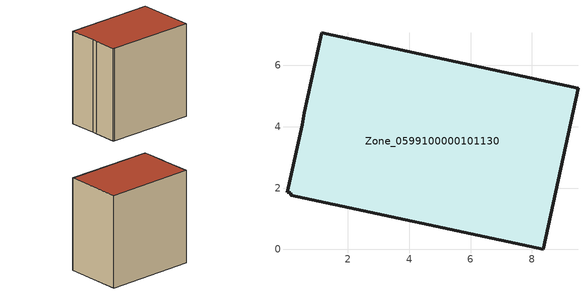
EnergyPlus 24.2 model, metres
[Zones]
Zone_0599100000101130
 floor ground (C_G): 1.15,7.07 9.5,5.26 8.37,0 0.13,1.77 0.14,1.84 0.01,1.87 0.51,4.06 0.58,4.45 z0
 wall outside (C_F): 9.5,5.26 1.15,7.07 0.58,4.45 0.51,4.06 0.01,1.87 0.14,1.84 0.13,1.77 8.37,0 9.5,5.26 z0:8.83
 roof outside (C_R): 8.37,0 9.5,5.26 1.15,7.07 0.58,4.45 0.51,4.06 0.01,1.87 0.14,1.84 0.13,1.77 z8.83
[BUILDING]
Pand.0599100000101130: North Axis=0; Terrain=City; Loads Convergence Tolerance Value=0.04; Temperature Convergence Tolerance Value=0.4; Solar Distribution=FullExterior; Maximum Number of Warmup Days=25; Minimum Number of Warmup Days=1
[Site:Location]
Rotterdam.The.Hague.AP_ZH_NLD Design_Conditions: Latitude=51.96; Longitude=4.45; Time Zone=1; Elevation=-4.5
[SITE:GROUNDTEMPERATURE:BUILDINGSURFACE]
18, 18, 18, 18, 18, 18, 18, 18, 18, 18, 18, 18
[MATERIAL] Thermal Absorptance=0.9; Solar Absorptance=0.7; Visible Absorptance=0.7
Name | Roughness | Thickness | Conductivity | Density | Specific Heat
G.TC.1975-1991 | MediumSmooth | 0.15 | 0.288461 | 540 | 1210
F.TC.1975-1991 | Rough | 0.3 | 0.230769 | 1920 | 840
R.TC.1975-1991 | MediumRough | 0.2 | 0.153846 | 1500 | 1000
[CONSTRUCTION]
C_G: G.TC.1975-1991
C_F: F.TC.1975-1991
C_R: R.TC.1975-1991
[ZONE]
Zone_0599100000101130: Type=1; Multiplier=1; Ceiling Height=Autocalculate; Volume=Autocalculate; Floor Area=autocalculate; Part of Total Floor Area=Yes
[ZONEINFILTRATION:DESIGNFLOWRATE]
Infil_Zone_0599100000101130: Zone or ZoneList or Space or SpaceList=Zone_0599100000101130; Schedule=AlwaysOn; Design Flow Rate Calculation Method=Flow/Area; Flow Rate per Floor Area=0.003; Constant Term Coefficient=1; Temperature Term Coefficient=0; Velocity Term Coefficient=0; Velocity Squared Term Coefficient=0
[HVACTEMPLATE:ZONE:IDEALLOADSAIRSYSTEM]
Zone_0599100000101130: Maximum Heating Supply Air Temperature=50; Minimum Cooling Supply Air Temperature=13; Maximum Heating Supply Air Humidity Ratio=0.0156; Minimum Cooling Supply Air Humidity Ratio=0.0077; Heating Limit=NoLimit; Cooling Limit=NoLimit; Dehumidification Control Type=ConstantSensibleHeatRatio; Cooling Sensible Heat Ratio=0.7; Dehumidification Setpoint=60; Humidification Control Type=None; Humidification Setpoint=30; Outdoor Air Method=None; Outdoor Air Flow Rate per Person=0.00944; Outdoor Air Flow Rate per Zone Floor Area=0; Outdoor Air Flow Rate per Zone=0; Demand Controlled Ventilation Type=None; Outdoor Air Economizer Type=NoEconomizer; Heat Recovery Type=None; Sensible Heat Recovery Effectiveness=0.7; Latent Heat Recovery Effectiveness=0.65
[ZONECONTROL:THERMOSTAT]
ThermostatControl_Zone_0599100000101130: Zone or ZoneList=Zone_0599100000101130; Control Type Schedule=DualSetpointControlType; Control 1=Thermostat_Zone_0599100000101130; Temperature Difference Between Cutout And Setpoint=0
[THERMOSTATSETPOINT:DUALSETPOINT]
Thermostat_Zone_0599100000101130: Heating Setpoint Temperature Schedule=HeatingSetpoint_Zone_0599100000101130; Cooling Setpoint Temperature Schedule=CoolingSetpoint_Zone_0599100000101130
[SCHEDULE:COMPACT]
HeatingSetpoint_Zone_0599100000101130: Through: 12/31, For: AllDays, Until: 24:00, 21
CoolingSetpoint_Zone_0599100000101130: Through: 12/31, For: AllDays, Until: 24:00, 24
DualSetpointControlType: Through: 12/31, For: AllDays, Until: 24:00, 4
AlwaysOn: Through: 12/31, For: AllDays, Until: 24:00, 1
